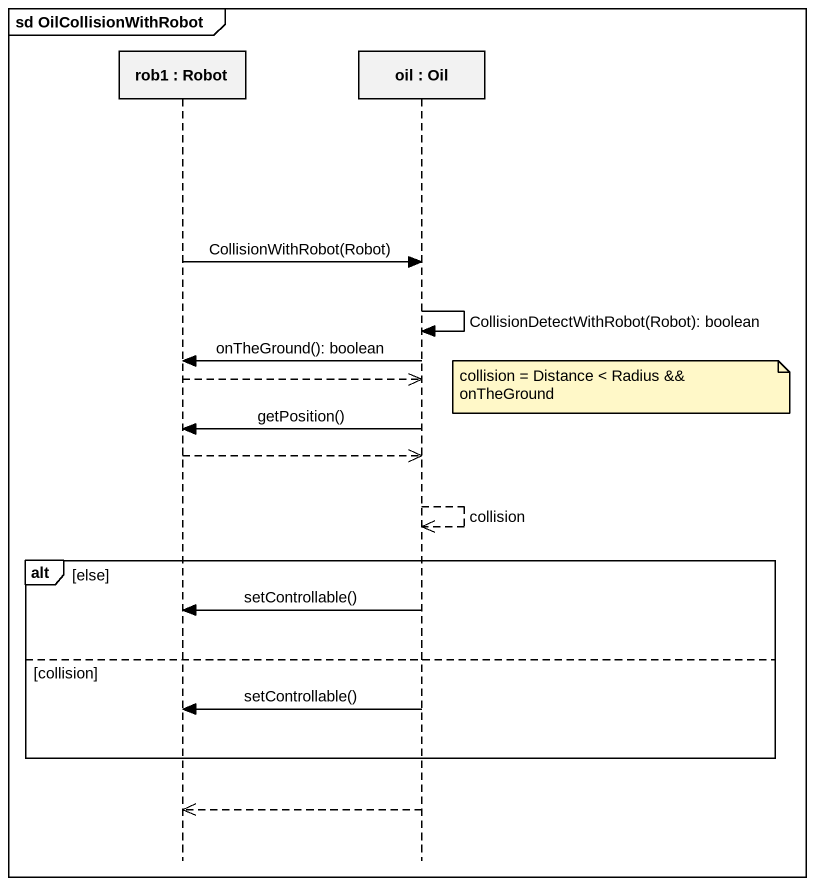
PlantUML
@startuml
mainframe sd OilCollisionWithRobot
hide footbox
participant "rob1 : Robot" as rob1
participant "oil : Oil" as oil

rob1 -> oil : CollisionWithRobot(Robot)
oil -> oil : CollisionDetectWithRobot(Robot): boolean
oil -> rob1 : onTheGround(): boolean
rob1 -->> oil
note right of oil : collision = Distance < Radius && onTheGround
oil -> rob1 : getPosition()
rob1 -->> oil
oil -->> oil : collision
alt else
  oil -> rob1 : setControllable()
else collision
  oil -> rob1 : setControllable()
end
oil -->> rob1
@enduml
